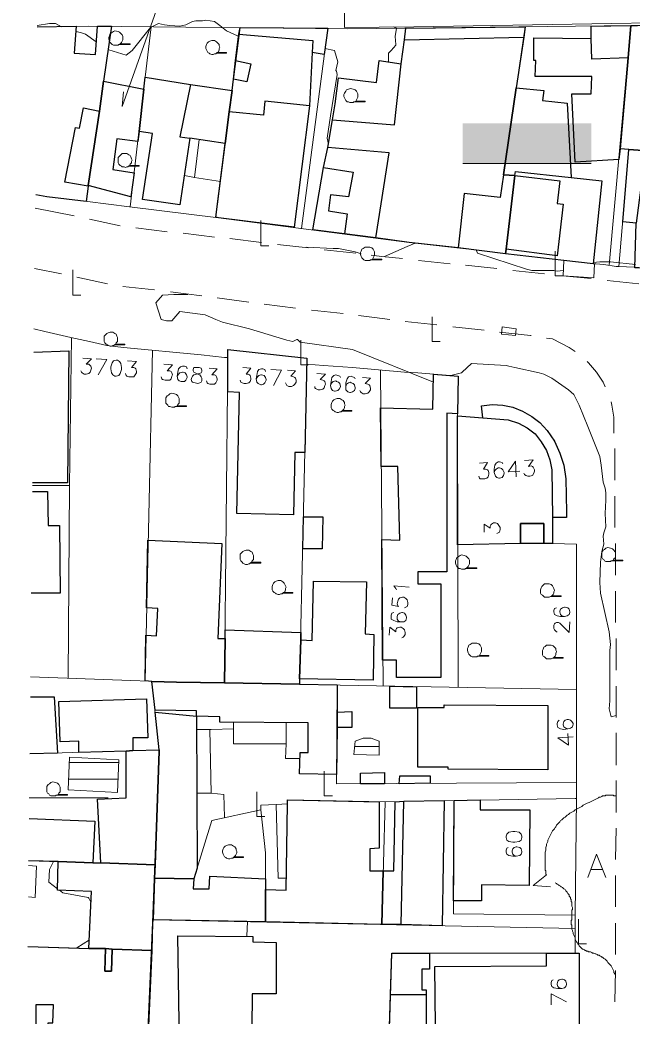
# Model space of a CAD drawing. Extents: x -2391 to 32076, y -11492 to 5852.
# Drawn here: x 4368.8 to 4446.4, y -1520 to -1393.8 of the extents above; entities that cross this region are included whole.
import ezdxf

# ---------------------------------------------------------------- set-up
doc = ezdxf.new("R2010")
doc.units = 0
doc.header["$LTSCALE"] = 7
for name, color, linetype in [('ALVE-CT', 3, 'CONTINUOUS'), ('PDF2_A101 - EDIFICACAO', 7, 'CONTINUOUS'), ('PDF2_A102 - EDIFICACAO_FAVELA', 7, 'CONTINUOUS'), ('PDF2_A103 - PROJECAO_1', 7, 'CONTINUOUS'), ('PDF2_A103 - PROJECAO_1_FAVELA', 7, 'CONTINUOUS'), ('PDF2_A104 - PROJECAO_2_FAVELA', 7, 'CONTINUOUS'), ('PDF2_A112 - PRISMA_VENTILACAO', 7, 'CONTINUOUS'), ('PDF2_A118 - PISCINA', 7, 'CONTINUOUS'), ('PDF2_A120 - MARQUISE', 7, 'CONTINUOUS'), ('PDF2_A122 - CASA_DE_MAQUINA', 7, 'CONTINUOUS'), ('PDF2_A123 - N DE PORTA', 7, 'CONTINUOUS'), ('PDF2_A124 - MURO', 7, 'CONTINUOUS'), ('PDF2_A142 - PLATAFORMA_BALANCA', 7, 'CONTINUOUS'), ('PDF2_C301 - MEIO_FIO_2D', 7, 'CONTINUOUS'), ('PDF2_C317 - BOCA_LOBO', 7, 'CONTINUOUS'), ('PDF2_F601 - LIMITE_VEGETACAO', 7, 'CONTINUOUS'), ('PDF2_F602 - ARVORE_ISOLADA', 7, 'CONTINUOUS'), ('PDF2_F604 - TXT_AGRUPAMENTO_ARVORE', 7, 'CONTINUOUS'), ('PDF2_I903 - POSTE', 7, 'CONTINUOUS'), ('PDF2_M1303 - MARCA_UTM_SAD', 7, 'CONTINUOUS'), ('PDF2_M1306 - SETA_INDICADORA_TEXTO', 7, 'CONTINUOUS'), ('PDF2_N1402 - CURVA_INTERMEDIARIA', 7, 'CONTINUOUS')]:
    doc.layers.add(name, color=color, linetype=linetype)

msp = doc.modelspace()

# ---------------------------------------------------------------- linework, layer by layer
at = {"layer": 'ALVE-CT'}
msp.add_circle((4550.796, -1271.53), 500, dxfattribs=at)
at = {"layer": 'PDF2_A101 - EDIFICACAO', "lineweight": 30}
for points in [[(4403.566, -1448.563), (4403.396, -1456.437), (4396.2, -1456.268), (4396.539, -1440.944), (4395.099, -1440.859), (4395.099, -1435.525), (4405.09, -1436.626), (4404.836, -1448.563)], [(4424.224, -1438.912), (4424.139, -1443.653), (4422.785, -1443.568), (4422.785, -1463.634), (4419.144, -1463.634), (4419.144, -1465.158), (4422.023, -1465.158), (4422.023, -1477.011), (4416.435, -1477.011), (4416.435, -1474.809), (4414.657, -1474.809), (4414.572, -1459.57), (4416.858, -1459.654), (4416.604, -1450.341), (4414.488, -1450.341), (4414.403, -1442.891), (4421.007, -1443.06), (4421.091, -1438.658)], [(4433.537, -1443.991), (4434.553, -1444.753), (4435.484, -1445.769), (4436.416, -1447.124), (4437.093, -1448.648), (4437.601, -1450.172), (4437.855, -1451.865), (4437.94, -1456.099), (4437.94, -1456.776), (4436.162, -1456.776), (4436.162, -1460.078), (4435.061, -1460.078), (4435.061, -1457.538), (4432.098, -1457.538), (4432.098, -1460.078), (4424.139, -1460.247), (4424.139, -1443.907), (4427.357, -1444.161), (4427.187, -1442.637), (4428.542, -1442.467), (4429.897, -1442.552), (4431.167, -1442.806), (4432.352, -1443.314)], [(4407.122, -1456.691), (4407.037, -1460.755), (4404.582, -1460.755), (4404.666, -1456.691)], [(4394.761, -1472.1), (4394.676, -1477.688), (4388.58, -1477.603), (4385.448, -1477.519), (4384.601, -1477.434), (4384.686, -1471.677), (4386.04, -1471.762), (4386.209, -1468.29), (4384.77, -1468.206), (4384.94, -1459.654), (4394.337, -1460.078), (4393.829, -1472.1)], [(4404.158, -1477.18), (4404.328, -1472.27), (4405.767, -1472.354), (4405.936, -1464.819), (4412.625, -1464.904), (4412.456, -1471.508), (4413.556, -1471.592), (4413.472, -1477.349)], [(4404.328, -1472.27), (4404.158, -1477.18), (4404.158, -1477.857), (4394.676, -1477.688), (4394.761, -1472.1), (4394.761, -1471), (4404.328, -1471.338)], [(4394.676, -1477.688), (4404.158, -1477.857), (4408.9, -1477.942), (4408.9, -1481.413), (4408.9, -1483.361), (4408.815, -1489.287), (4404.158, -1489.203), (4404.243, -1486.493), (4405.259, -1486.493), (4405.259, -1482.768), (4394.083, -1482.683), (4394.083, -1482.006), (4391.12, -1481.921), (4391.12, -1481.244), (4385.871, -1481.159), (4385.448, -1477.519), (4388.58, -1477.603)], [(4418.975, -1480.905), (4415.588, -1480.905), (4415.588, -1478.111), (4418.975, -1478.196)], [(4383.077, -1486.239), (4382.23, -1486.324), (4376.219, -1486.493), (4376.219, -1485.054), (4373.848, -1485.139), (4373.679, -1480.059), (4384.77, -1479.72), (4384.94, -1484.631), (4383.077, -1484.631)], [(4435.569, -1480.567), (4435.569, -1488.695), (4422.954, -1488.61), (4422.954, -1488.356), (4419.144, -1488.356), (4419.144, -1480.821), (4422.446, -1480.821), (4422.446, -1480.482)], [(4391.12, -1481.921), (4391.205, -1501.14), (4390.781, -1502.495), (4385.786, -1502.41), (4385.871, -1500.717), (4386.379, -1486.324), (4386.379, -1486.155), (4385.871, -1481.413)], [(4408.9, -1483.361), (4408.9, -1481.413), (4410.762, -1481.329), (4410.762, -1483.361)], [(4385.871, -1500.717), (4379.013, -1500.463), (4378.59, -1492.42), (4382.23, -1492.25), (4382.23, -1486.324), (4383.077, -1486.239), (4386.379, -1486.155), (4386.379, -1486.324)], [(4414.911, -1490.473), (4411.863, -1490.473), (4411.863, -1489.118), (4414.911, -1489.033)], [(4420.668, -1490.388), (4416.774, -1490.473), (4416.858, -1489.457), (4420.668, -1489.457)], [(4414.742, -1501.479), (4414.572, -1508.252), (4399.841, -1507.913), (4399.841, -1503.85), (4402.465, -1503.934), (4402.634, -1493.012), (4402.634, -1492.504), (4414.234, -1492.758), (4414.234, -1498.6), (4413.048, -1498.685), (4413.048, -1501.479)], [(4422.446, -1492.589), (4422.192, -1508.421), (4417.028, -1508.252), (4414.572, -1508.252), (4414.742, -1501.479), (4416.096, -1501.479), (4416.266, -1492.758), (4417.366, -1492.674)], [(4433.283, -1493.774), (4433.199, -1503.342), (4427.187, -1503.257), (4427.187, -1505.289), (4423.631, -1505.289), (4423.716, -1492.589), (4427.018, -1492.504), (4427.018, -1493.774)], [(4377.997, -1500.463), (4379.013, -1500.463), (4385.871, -1500.717), (4385.786, -1502.41), (4385.617, -1507.659), (4385.532, -1507.998), (4385.448, -1511.554), (4380.452, -1511.385), (4379.606, -1511.3), (4377.489, -1511.3), (4377.828, -1504.104), (4373.51, -1503.934), (4373.594, -1500.294)], [(4399.841, -1503.85), (4399.841, -1507.913), (4385.617, -1507.659), (4385.786, -1502.41), (4390.781, -1502.495), (4390.697, -1503.765), (4392.729, -1503.765), (4392.813, -1502.156), (4399.841, -1502.495)]]:
    msp.add_lwpolyline(points, close=True, dxfattribs=at)
for points in [[(4370.546, -1435.864), (4374.949, -1435.694), (4374.78, -1452.373), (4370.377, -1452.373)], [(4370.377, -1453.474), (4372.24, -1453.474), (4372.324, -1457.792), (4373.764, -1457.792), (4373.848, -1466.343), (4370.208, -1466.343)], [(4370.123, -1479.466), (4373.086, -1479.466), (4373.51, -1486.578), (4370.038, -1486.663)], [(4370.038, -1486.663), (4370.038, -1486.663)], [(4369.954, -1494.875), (4378.251, -1495.214), (4377.997, -1500.463), (4373.594, -1500.294), (4369.869, -1500.209)], [(4389.003, -1526.116), (4388.749, -1509.691), (4398.232, -1509.776), (4398.232, -1510.453), (4401.195, -1510.538), (4401.195, -1517.057), (4398.147, -1517.057), (4398.063, -1525.693)], [(4369.784, -1511.046), (4377.489, -1511.3), (4379.606, -1511.3), (4379.521, -1514.179), (4380.368, -1514.179), (4380.452, -1511.385), (4385.448, -1511.554), (4384.94, -1522.984), (4379.606, -1522.73), (4372.324, -1522.476), (4372.324, -1520.698), (4372.917, -1520.698), (4373.002, -1518.412), (4370.8, -1518.412), (4370.8, -1521.291), (4369.7, -1521.291)], [(4415.334, -1528.064), (4415.673, -1517.142), (4415.842, -1511.893), (4420.583, -1511.893), (4420.583, -1513.925), (4419.652, -1513.925), (4419.652, -1516.549), (4420.16, -1516.549), (4420.16, -1517.142), (4420.16, -1521.121)], [(4421.345, -1521.121), (4421.261, -1513.586), (4435.4, -1513.501), (4435.4, -1511.893), (4439.548, -1511.893), (4439.548, -1521.46)]]:
    msp.add_lwpolyline(points, dxfattribs=at)
at = {"layer": 'PDF2_A102 - EDIFICACAO_FAVELA', "lineweight": 30}
msp.add_lwpolyline([(4370.97, -1394.716), (4375.88, -1394.632), (4375.626, -1398.018), (4378.336, -1398.188), (4378.59, -1394.632), (4380.368, -1394.632), (4379.352, -1401.574), (4378.844, -1405.384), (4377.404, -1414.782), (4377.404, -1414.867), (4377.15, -1416.814), (4372.155, -1416.221), (4370.8, -1415.967)], dxfattribs=at)
for points in [[(4407.714, -1394.886), (4407.291, -1398.188), (4405.767, -1397.934), (4405.428, -1404.707), (4403.481, -1420.031), (4393.914, -1418.846), (4393.575, -1418.761), (4394.761, -1409.448), (4395.269, -1405.469), (4395.607, -1402.76), (4395.777, -1401.32), (4396.031, -1398.95), (4396.454, -1395.648), (4396.623, -1394.801)], [(4432.521, -1395.986), (4431.59, -1402.421), (4429.981, -1413.427), (4431.421, -1413.512), (4430.32, -1422.825), (4430.235, -1423.418), (4424.224, -1422.656), (4418.044, -1421.979), (4413.81, -1421.386), (4409.831, -1420.878), (4405.852, -1420.37), (4407.206, -1412.496), (4407.714, -1409.956), (4408.307, -1406.485), (4408.646, -1404.453), (4409.069, -1401.151), (4413.895, -1401.744), (4414.234, -1398.95), (4417.028, -1399.373), (4417.451, -1396.325), (4417.62, -1394.886), (4432.691, -1394.716)], [(4446.068, -1394.547), (4445.729, -1398.611), (4444.713, -1410.125), (4444.544, -1411.48), (4439.04, -1411.819), (4438.617, -1403.183), (4441.072, -1403.183), (4441.157, -1400.982), (4433.961, -1400.982), (4434.045, -1398.95), (4433.791, -1398.95), (4433.791, -1396.071), (4441.072, -1396.156), (4441.072, -1394.632)], [(4452.163, -1407.332), (4451.74, -1410.633), (4445.814, -1410.21), (4444.713, -1410.125), (4445.729, -1398.611), (4446.068, -1394.547), (4446.914, -1394.547), (4453.518, -1394.462), (4453.687, -1394.462), (4452.671, -1402.675), (4452.417, -1405.046)], [(4395.269, -1405.469), (4394.761, -1409.448), (4390.273, -1408.771), (4389.003, -1417.237), (4384.262, -1416.56), (4385.532, -1408.178), (4383.839, -1407.924), (4384.432, -1402.59), (4384.601, -1401.066), (4390.358, -1401.998), (4395.607, -1402.76)], [(4384.432, -1402.59), (4383.839, -1407.924), (4383.67, -1409.194), (4381.045, -1408.855), (4380.537, -1412.75), (4383.246, -1413.173), (4382.823, -1416.221), (4377.404, -1414.782), (4378.844, -1405.384), (4379.352, -1401.574)], [(4442.427, -1414.189), (4441.326, -1424.688), (4437.601, -1424.265), (4430.235, -1423.418), (4430.32, -1422.825), (4431.421, -1413.512), (4429.981, -1413.427), (4431.59, -1402.421), (4435.061, -1402.76), (4434.892, -1404.03), (4438.024, -1404.368), (4438.532, -1413.766)], [(4451.402, -1413.427), (4449.962, -1425.365), (4446.576, -1425.196), (4446.745, -1419.523), (4445.052, -1419.354), (4445.814, -1410.21), (4451.74, -1410.633)]]:
    msp.add_lwpolyline(points, close=True, dxfattribs=at)
at = {"layer": 'PDF2_A102 - EDIFICACAO_FAVELA', "color": 7, "lineweight": 0, "true_color": 0xffffff}
msp.add_lwpolyline([(4424.817, -1411.988), (4441.072, -1411.988)], dxfattribs=at)
at = {"layer": 'PDF2_A102 - EDIFICACAO_FAVELA', "color": 7, "true_color": 0xffffff, "transparency": 33554559}
for points in [[(4424.817, -1406.908), (4441.072, -1406.908), (4424.817, -1411.988)], [(4441.072, -1406.908), (4424.817, -1411.988), (4441.072, -1411.988)]]:
    msp.add_solid(points, dxfattribs=at)
at = {"layer": 'PDF2_A103 - PROJECAO_1', "lineweight": 30}
for points in [[(4427.357, -1444.161), (4430.574, -1444.415), (4431.844, -1444.838), (4432.945, -1445.431), (4433.961, -1446.193), (4434.723, -1447.209), (4435.4, -1448.309), (4435.823, -1449.495), (4436.077, -1450.765), (4436.162, -1456.776), (4436.162, -1460.078), (4435.061, -1460.078), (4435.061, -1457.538), (4432.098, -1457.538), (4432.098, -1460.078), (4424.139, -1460.247), (4424.139, -1443.907)], [(4417.028, -1508.252), (4417.366, -1492.674), (4422.446, -1492.589), (4422.192, -1508.421)], [(4420.16, -1517.142), (4420.16, -1521.121), (4420.583, -1521.121), (4420.583, -1523.153), (4422.869, -1523.153), (4422.869, -1523.661), (4422.954, -1528.148), (4419.652, -1528.064), (4415.334, -1528.064), (4415.673, -1517.142)]]:
    msp.add_lwpolyline(points, close=True, dxfattribs=at)
at = {"layer": 'PDF2_A103 - PROJECAO_1_FAVELA', "lineweight": 30}
for points in [[(4445.729, -1398.611), (4441.157, -1398.78), (4441.072, -1396.156), (4441.072, -1394.632), (4446.068, -1394.547)], [(4405.767, -1397.934), (4405.428, -1404.707), (4399.756, -1404.114), (4399.587, -1405.892), (4395.269, -1405.469), (4395.607, -1402.76), (4395.777, -1401.32), (4396.031, -1398.95), (4396.454, -1395.648), (4405.852, -1396.41)], [(4431.59, -1402.421), (4429.981, -1413.427), (4429.558, -1416.306), (4424.986, -1415.798), (4424.224, -1422.656), (4418.044, -1421.979), (4413.81, -1421.386), (4415.504, -1410.633), (4407.714, -1409.956), (4408.307, -1406.485), (4416.181, -1407.078), (4417.028, -1399.373), (4417.451, -1396.325), (4432.521, -1395.986)], [(4390.358, -1401.998), (4389.003, -1408.602), (4390.273, -1408.771), (4389.003, -1417.237), (4384.262, -1416.56), (4385.532, -1408.178), (4383.839, -1407.924), (4384.432, -1402.59), (4384.601, -1401.066)], [(4378.844, -1405.384), (4377.404, -1414.782), (4377.404, -1414.867), (4374.441, -1414.359), (4375.796, -1407.416), (4376.304, -1407.501), (4376.812, -1404.961)], [(4451.74, -1410.633), (4451.402, -1413.427), (4447.592, -1413.089), (4446.745, -1419.523), (4445.052, -1419.354), (4445.814, -1410.21)], [(4409.831, -1420.878), (4405.852, -1420.37), (4407.206, -1412.496), (4410.932, -1413.089), (4410.339, -1416.221), (4408.053, -1415.967), (4407.799, -1417.999), (4410.17, -1418.338)], [(4442.427, -1414.189), (4441.326, -1424.688), (4437.601, -1424.265), (4430.235, -1423.418), (4430.32, -1422.825), (4431.421, -1413.512), (4431.505, -1413.004), (4438.532, -1413.766)]]:
    msp.add_lwpolyline(points, close=True, dxfattribs=at)
at = {"layer": 'PDF2_A104 - PROJECAO_2_FAVELA', "lineweight": 30}
msp.add_lwpolyline([(4430.32, -1422.825), (4431.421, -1413.512), (4437.093, -1414.189), (4436.754, -1417.068), (4437.516, -1417.153), (4436.754, -1423.672)], close=True, dxfattribs=at)
at = {"layer": 'PDF2_A112 - PRISMA_VENTILACAO', "lineweight": 30}
for points in [[(4432.098, -1460.078), (4432.098, -1457.538), (4435.061, -1457.538), (4435.061, -1460.078)], [(4380.452, -1511.385), (4380.368, -1514.179), (4379.521, -1514.179), (4379.606, -1511.3)]]:
    msp.add_lwpolyline(points, close=True, dxfattribs=at)
at = {"layer": 'PDF2_A118 - PISCINA', "lineweight": 9}
for points in [[(4411.186, -1485.054), (4411.016, -1486.747), (4414.234, -1486.832), (4414.234, -1485.054), (4413.218, -1484.715), (4412.202, -1484.715)], [(4381.13, -1491.573), (4374.864, -1491.234), (4375.034, -1487.086), (4381.299, -1487.425)]]:
    msp.add_lwpolyline(points, close=True, dxfattribs=at)
for points in [[(4411.101, -1485.731), (4414.234, -1485.731)], [(4375.034, -1487.763), (4381.299, -1487.763)], [(4374.864, -1489.88), (4381.214, -1489.88)], [(4369.869, -1500.802), (4370.885, -1500.886), (4370.716, -1504.866), (4369.869, -1504.781)]]:
    msp.add_lwpolyline(points, dxfattribs=at)
at = {"layer": 'PDF2_A120 - MARQUISE', "lineweight": 9}
msp.add_lwpolyline([(4441.326, -1424.688), (4441.496, -1424.688), (4441.411, -1426.466), (4437.516, -1426.212), (4437.601, -1424.265)], close=True, dxfattribs=at)
at = {"layer": 'PDF2_A122 - CASA_DE_MAQUINA', "lineweight": 30}
msp.add_lwpolyline([(4395.777, -1401.32), (4396.031, -1398.95), (4397.978, -1399.373), (4397.47, -1401.659)], close=True, dxfattribs=at)
at = {"layer": 'PDF2_A123 - N DE PORTA', "lineweight": 9}
for points in [[(4376.727, -1436.626), (4377.828, -1436.71), (4377.15, -1437.388), (4377.489, -1437.388), (4377.658, -1437.557), (4377.743, -1437.642), (4377.828, -1437.896), (4377.743, -1438.15), (4377.658, -1438.404), (4377.489, -1438.573), (4377.15, -1438.658), (4376.896, -1438.658), (4376.642, -1438.488), (4376.558, -1438.404), (4376.473, -1438.234)], [(4378.674, -1438.742), (4379.775, -1436.795), (4378.42, -1436.71)], [(4382.4, -1436.964), (4383.5, -1437.049), (4382.908, -1437.811), (4383.162, -1437.811), (4383.331, -1437.896), (4383.416, -1437.98), (4383.5, -1438.319), (4383.5, -1438.488), (4383.331, -1438.742), (4383.162, -1438.996), (4382.908, -1438.996), (4382.569, -1438.996), (4382.315, -1438.912), (4382.23, -1438.827), (4382.146, -1438.573)], [(4386.971, -1437.388), (4388.072, -1437.472), (4387.395, -1438.234), (4387.733, -1438.234), (4387.903, -1438.319), (4387.987, -1438.488), (4388.072, -1438.742), (4387.987, -1438.912), (4387.903, -1439.25), (4387.733, -1439.42), (4387.395, -1439.42), (4387.141, -1439.42), (4386.802, -1439.335), (4386.717, -1439.25), (4386.633, -1438.996)], [(4389.935, -1437.98), (4389.85, -1437.726), (4389.596, -1437.642), (4389.342, -1437.642), (4389.088, -1437.726), (4388.834, -1437.98), (4388.749, -1438.404), (4388.665, -1438.912), (4388.749, -1439.335), (4388.919, -1439.504), (4389.173, -1439.589), (4389.257, -1439.589), (4389.596, -1439.589), (4389.765, -1439.42), (4389.935, -1439.081), (4389.935, -1438.996), (4389.85, -1438.742), (4389.681, -1438.488), (4389.427, -1438.404), (4389.342, -1438.404), (4389.003, -1438.488), (4388.834, -1438.658), (4388.665, -1438.912)], [(4392.729, -1437.896), (4393.745, -1437.98), (4393.067, -1438.742), (4393.406, -1438.742), (4393.575, -1438.827), (4393.66, -1438.996), (4393.745, -1439.25), (4393.745, -1439.42), (4393.575, -1439.758), (4393.406, -1439.928), (4393.067, -1439.928), (4392.813, -1439.928), (4392.559, -1439.843), (4392.475, -1439.758), (4392.39, -1439.504)], [(4396.962, -1437.811), (4397.978, -1437.896), (4397.385, -1438.658), (4397.639, -1438.658), (4397.809, -1438.742), (4397.893, -1438.827), (4397.978, -1439.166), (4397.978, -1439.335), (4397.893, -1439.589), (4397.724, -1439.758), (4397.385, -1439.843), (4397.131, -1439.843), (4396.877, -1439.758), (4396.708, -1439.674), (4396.623, -1439.42)], [(4399.841, -1438.319), (4399.756, -1438.065), (4399.502, -1437.98), (4399.333, -1437.98), (4398.994, -1438.065), (4398.825, -1438.319), (4398.74, -1438.827), (4398.655, -1439.25), (4398.74, -1439.674), (4398.909, -1439.843), (4399.248, -1440.012), (4399.333, -1440.012), (4399.587, -1439.928), (4399.756, -1439.758), (4399.925, -1439.42), (4399.925, -1439.335), (4399.841, -1439.081), (4399.671, -1438.827), (4399.333, -1438.742), (4399.248, -1438.742), (4398.994, -1438.827), (4398.825, -1438.996), (4398.655, -1439.25)], [(4400.857, -1440.097), (4401.873, -1438.15), (4400.518, -1438.065)], [(4402.634, -1438.15), (4403.65, -1438.234), (4403.058, -1438.912), (4403.396, -1438.996), (4403.566, -1439.081), (4403.65, -1439.166), (4403.735, -1439.42), (4403.735, -1439.674), (4403.566, -1439.928), (4403.396, -1440.097), (4403.142, -1440.182), (4402.804, -1440.182), (4402.55, -1440.097), (4402.465, -1439.928), (4402.38, -1439.758)], [(4406.36, -1438.573), (4407.46, -1438.658), (4406.783, -1439.335), (4407.122, -1439.42), (4407.291, -1439.504), (4407.376, -1439.589), (4407.46, -1439.928), (4407.376, -1440.097), (4407.291, -1440.351), (4407.122, -1440.52), (4406.783, -1440.605), (4406.529, -1440.605), (4406.19, -1440.436), (4406.106, -1440.351), (4406.106, -1440.182)], [(4409.323, -1439.081), (4409.238, -1438.912), (4408.984, -1438.827), (4408.73, -1438.742), (4408.476, -1438.827), (4408.222, -1439.081), (4408.138, -1439.589), (4408.053, -1440.097), (4408.138, -1440.436), (4408.307, -1440.69), (4408.561, -1440.774), (4408.646, -1440.774), (4408.984, -1440.69), (4409.154, -1440.52), (4409.323, -1440.266), (4409.323, -1440.182), (4409.238, -1439.843), (4409.069, -1439.674), (4408.815, -1439.589), (4408.73, -1439.504), (4408.392, -1439.589), (4408.222, -1439.758), (4408.053, -1440.097)], [(4411.186, -1439.25), (4411.101, -1439.081), (4410.847, -1438.996), (4410.678, -1438.912), (4410.339, -1438.996), (4410.17, -1439.25), (4410, -1439.758), (4410, -1440.266), (4410, -1440.605), (4410.254, -1440.859), (4410.508, -1440.944), (4410.593, -1440.944), (4410.847, -1440.859), (4411.101, -1440.69), (4411.186, -1440.436), (4411.186, -1440.351), (4411.101, -1440.012), (4410.932, -1439.843), (4410.678, -1439.758), (4410.593, -1439.674), (4410.339, -1439.758), (4410.085, -1439.928), (4410, -1440.266)], [(4412.117, -1439.081), (4413.133, -1439.166), (4412.456, -1439.843), (4412.794, -1439.928), (4412.964, -1440.012), (4413.048, -1440.097), (4413.133, -1440.436), (4413.133, -1440.605), (4412.964, -1440.859), (4412.794, -1441.028), (4412.456, -1441.113), (4412.202, -1441.113), (4411.948, -1440.944), (4411.863, -1440.859), (4411.778, -1440.69)], [(4426.933, -1449.918), (4427.949, -1449.833), (4427.441, -1450.68), (4427.695, -1450.68), (4427.949, -1450.765), (4428.034, -1450.849), (4428.119, -1451.103), (4428.119, -1451.273), (4428.034, -1451.611), (4427.865, -1451.781), (4427.611, -1451.865), (4427.357, -1451.865), (4427.018, -1451.865), (4426.933, -1451.781), (4426.849, -1451.527)], [(4429.897, -1450.003), (4429.812, -1449.833), (4429.473, -1449.749), (4429.304, -1449.749), (4429.05, -1449.918), (4428.881, -1450.172), (4428.796, -1450.68), (4428.796, -1451.103), (4428.965, -1451.527), (4429.135, -1451.696), (4429.389, -1451.781), (4429.473, -1451.781), (4429.812, -1451.696), (4429.981, -1451.442), (4430.066, -1451.188), (4430.066, -1451.103), (4429.897, -1450.765), (4429.727, -1450.595), (4429.473, -1450.511), (4429.304, -1450.511), (4429.05, -1450.68), (4428.881, -1450.849), (4428.796, -1451.103)], [(4431.59, -1451.611), (4431.505, -1449.664), (4430.574, -1451.019), (4432.013, -1450.934)], [(4432.606, -1449.579), (4433.707, -1449.495), (4433.114, -1450.341), (4433.453, -1450.257), (4433.622, -1450.341), (4433.707, -1450.426), (4433.876, -1450.765), (4433.876, -1450.934), (4433.791, -1451.188), (4433.622, -1451.442), (4433.283, -1451.527), (4433.029, -1451.527), (4432.775, -1451.442), (4432.606, -1451.357), (4432.521, -1451.188)], [(4427.526, -1458.638), (4427.526, -1457.623), (4428.288, -1458.13), (4428.288, -1457.877), (4428.373, -1457.707), (4428.457, -1457.623), (4428.711, -1457.453), (4428.965, -1457.453), (4429.219, -1457.538), (4429.389, -1457.792), (4429.558, -1458.046), (4429.558, -1458.3), (4429.473, -1458.638), (4429.304, -1458.723), (4429.135, -1458.808)], [(4416.435, -1465.92), (4416.35, -1465.75), (4416.096, -1465.412), (4418.044, -1465.581)], [(4415.927, -1466.936), (4415.842, -1467.867), (4416.689, -1468.036), (4416.604, -1467.952), (4416.52, -1467.698), (4416.604, -1467.359), (4416.689, -1467.105), (4416.858, -1466.936), (4417.197, -1466.851), (4417.366, -1466.851), (4417.62, -1467.02), (4417.79, -1467.19), (4417.874, -1467.528), (4417.874, -1467.782), (4417.79, -1468.036), (4417.62, -1468.121), (4417.451, -1468.206)], [(4436.67, -1468.206), (4436.416, -1468.29), (4436.331, -1468.544), (4436.331, -1468.714), (4436.416, -1469.052), (4436.754, -1469.222), (4437.178, -1469.306), (4437.686, -1469.306), (4438.024, -1469.222), (4438.278, -1469.052), (4438.363, -1468.798), (4438.363, -1468.714), (4438.278, -1468.375), (4438.109, -1468.206), (4437.77, -1468.121), (4437.686, -1468.121), (4437.432, -1468.206), (4437.178, -1468.375), (4437.093, -1468.629), (4437.093, -1468.714), (4437.178, -1469.052), (4437.347, -1469.222), (4437.686, -1469.306)], [(4416.096, -1468.798), (4415.842, -1468.883), (4415.758, -1469.137), (4415.758, -1469.306), (4415.758, -1469.645), (4416.096, -1469.814), (4416.52, -1469.984), (4417.028, -1469.984), (4417.366, -1469.984), (4417.62, -1469.814), (4417.705, -1469.476), (4417.705, -1469.391), (4417.62, -1469.137), (4417.451, -1468.883), (4417.197, -1468.798), (4417.112, -1468.798), (4416.858, -1468.883), (4416.604, -1469.052), (4416.52, -1469.306), (4416.52, -1469.391), (4416.52, -1469.645), (4416.689, -1469.899), (4417.028, -1469.984)], [(4415.504, -1471.677), (4415.588, -1470.661), (4416.35, -1471.254), (4416.35, -1471), (4416.435, -1470.83), (4416.52, -1470.746), (4416.858, -1470.661), (4417.028, -1470.661), (4417.282, -1470.83), (4417.451, -1471), (4417.536, -1471.338), (4417.536, -1471.592), (4417.366, -1471.846), (4417.282, -1471.931), (4417.112, -1472.016)], [(4436.754, -1471.254), (4436.67, -1471.254), (4436.5, -1471.084), (4436.416, -1471), (4436.331, -1470.83), (4436.331, -1470.407), (4436.416, -1470.238), (4436.5, -1470.153), (4436.67, -1470.068), (4436.924, -1470.068), (4437.093, -1470.153), (4437.347, -1470.407), (4438.278, -1471.338), (4438.363, -1469.984)], [(4437.008, -1482.429), (4436.839, -1482.599), (4436.754, -1482.853), (4436.754, -1483.022), (4436.839, -1483.361), (4437.178, -1483.53), (4437.601, -1483.615), (4438.109, -1483.53), (4438.448, -1483.445), (4438.702, -1483.276), (4438.786, -1482.937), (4438.786, -1482.853), (4438.617, -1482.599), (4438.448, -1482.429), (4438.194, -1482.345), (4438.024, -1482.345), (4437.77, -1482.429), (4437.601, -1482.599), (4437.516, -1482.937), (4437.516, -1483.022), (4437.601, -1483.276), (4437.855, -1483.445), (4438.109, -1483.53)], [(4438.786, -1484.546), (4436.839, -1484.631), (4438.194, -1485.562), (4438.109, -1484.123)], [(4430.574, -1498.516), (4430.405, -1498.6), (4430.32, -1498.854), (4430.32, -1499.108), (4430.405, -1499.362), (4430.659, -1499.532), (4431.167, -1499.616), (4431.59, -1499.616), (4432.013, -1499.532), (4432.183, -1499.362), (4432.267, -1499.108), (4432.267, -1499.024), (4432.183, -1498.685), (4432.013, -1498.516), (4431.675, -1498.431), (4431.59, -1498.431), (4431.336, -1498.516), (4431.167, -1498.685), (4431.082, -1498.939), (4431.082, -1499.108), (4431.167, -1499.362), (4431.336, -1499.532), (4431.59, -1499.616)], [(4436.246, -1515.279), (4436.077, -1515.364), (4435.992, -1515.618), (4435.992, -1515.872), (4436.077, -1516.126), (4436.331, -1516.295), (4436.839, -1516.38), (4437.347, -1516.38), (4437.686, -1516.295), (4437.855, -1516.126), (4437.94, -1515.872), (4437.94, -1515.787), (4437.855, -1515.449), (4437.686, -1515.279), (4437.432, -1515.195), (4437.347, -1515.195), (4437.008, -1515.279), (4436.839, -1515.449), (4436.754, -1515.787), (4436.754, -1515.872), (4436.839, -1516.126), (4437.008, -1516.295), (4437.347, -1516.38)], [(4437.94, -1518.073), (4435.992, -1517.057), (4435.992, -1518.412)]]:
    msp.add_lwpolyline(points, dxfattribs=at)
for points in [[(4380.96, -1436.88), (4380.622, -1436.964), (4380.452, -1437.218), (4380.283, -1437.726), (4380.283, -1437.98), (4380.368, -1438.488), (4380.537, -1438.742), (4380.791, -1438.912), (4380.96, -1438.912), (4381.299, -1438.827), (4381.468, -1438.573), (4381.638, -1438.065), (4381.638, -1437.811), (4381.553, -1437.303), (4381.384, -1437.049), (4381.13, -1436.88)], [(4391.12, -1437.811), (4390.781, -1437.811), (4390.697, -1438.065), (4390.697, -1438.234), (4390.781, -1438.404), (4390.951, -1438.488), (4391.289, -1438.658), (4391.543, -1438.742), (4391.713, -1438.996), (4391.797, -1439.166), (4391.797, -1439.504), (4391.713, -1439.674), (4391.543, -1439.758), (4391.289, -1439.843), (4390.951, -1439.758), (4390.612, -1439.674), (4390.527, -1439.589), (4390.443, -1439.335), (4390.527, -1439.081), (4390.612, -1438.912), (4390.781, -1438.742), (4391.12, -1438.658), (4391.459, -1438.573), (4391.713, -1438.488), (4391.797, -1438.319), (4391.797, -1438.15), (4391.713, -1437.896), (4391.459, -1437.811)], [(4430.32, -1497.246), (4430.405, -1497.584), (4430.659, -1497.754), (4431.167, -1497.838), (4431.421, -1497.838), (4431.929, -1497.754), (4432.183, -1497.584), (4432.267, -1497.246), (4432.267, -1497.076), (4432.183, -1496.822), (4431.929, -1496.568), (4431.421, -1496.484), (4431.167, -1496.484), (4430.659, -1496.568), (4430.405, -1496.822), (4430.32, -1497.076)]]:
    msp.add_lwpolyline(points, close=True, dxfattribs=at)
at = {"layer": 'PDF2_A124 - MURO', "lineweight": 9}
for points in [[(4370.97, -1394.716), (4377.489, -1394.632), (4410.254, -1394.97), (4453.518, -1394.462), (4487.892, -1394.293), (4529.547, -1394.462), (4544.618, -1394.124), (4542.924, -1408.432), (4541.993, -1415.798), (4540.638, -1424.349), (4539.114, -1433.662), (4538.522, -1437.388)], [(4380.368, -1394.632), (4377.15, -1416.814)], [(4382.738, -1417.491), (4384.601, -1401.066), (4385.363, -1394.716)], [(4393.575, -1418.761), (4396.623, -1394.801)], [(4404.412, -1420.201), (4407.714, -1394.886)], [(4430.235, -1423.418), (4430.32, -1422.825), (4431.421, -1413.512), (4429.981, -1413.427), (4432.691, -1394.716)], [(4446.068, -1394.547), (4443.358, -1424.857)], [(4391.459, -1408.94), (4390.866, -1413.766), (4389.596, -1413.512)], [(4444.544, -1425.027), (4445.814, -1410.21), (4451.74, -1410.633)], [(4390.866, -1413.766), (4394.168, -1414.274)], [(4464.694, -1426.381), (4462.831, -1426.296), (4446.491, -1425.111), (4444.544, -1425.027), (4444.205, -1425.027), (4442.681, -1424.773), (4441.665, -1424.688), (4441.326, -1424.688), (4430.235, -1423.418), (4425.579, -1422.825), (4418.044, -1421.979), (4393.914, -1418.846), (4382.654, -1417.491), (4377.32, -1416.814), (4372.155, -1416.221), (4370.8, -1415.967)], [(4370.546, -1432.9), (4371.901, -1433.239), (4375.203, -1434.001), (4377.574, -1434.509), (4379.775, -1435.017), (4381.892, -1435.271), (4391.713, -1436.202), (4394.676, -1436.541), (4395.099, -1436.541), (4394.676, -1477.688)], [(4370.377, -1452.712), (4375.034, -1452.712), (4375.288, -1434.001)], [(4385.532, -1435.61), (4384.601, -1477.434)], [(4404.158, -1477.857), (4405.09, -1437.388), (4407.206, -1437.557), (4410.847, -1437.811), (4417.451, -1438.404), (4419.144, -1438.488), (4424.224, -1438.912), (4424.139, -1443.907), (4427.357, -1444.161), (4427.187, -1442.637), (4428.542, -1442.467), (4429.897, -1442.552), (4431.167, -1442.806), (4432.352, -1443.314), (4433.537, -1443.991), (4434.553, -1444.753), (4435.484, -1445.769), (4436.416, -1447.124), (4437.093, -1448.648), (4437.601, -1450.172), (4437.855, -1451.865), (4437.94, -1456.099), (4437.94, -1456.776), (4436.162, -1456.776), (4436.162, -1460.078), (4439.21, -1460.162), (4439.21, -1478.704), (4439.21, -1482.26), (4439.21, -1489.965), (4439.21, -1490.557), (4439.21, -1492.335), (4439.04, -1492.335), (4414.996, -1492.758), (4402.634, -1492.504), (4402.634, -1493.012), (4401.195, -1493.097), (4399.248, -1493.182), (4399.248, -1493.774), (4393.067, -1495.129), (4390.781, -1502.495), (4385.786, -1502.41)], [(4414.742, -1478.111), (4414.403, -1438.15)], [(4424.139, -1443.907), (4424.224, -1478.281)], [(4375.034, -1452.712), (4374.864, -1477.095)], [(4370.123, -1476.926), (4388.58, -1477.603), (4439.21, -1478.535)], [(4438.871, -1567.772), (4438.786, -1567.772), (4384.347, -1567.01), (4384.516, -1561.422), (4383.924, -1544.827), (4385.532, -1507.998), (4386.379, -1486.324), (4385.448, -1477.519)], [(4408.9, -1477.942), (4408.815, -1490.473), (4439.21, -1490.303)], [(4391.12, -1483.615), (4392.983, -1483.615), (4395.777, -1483.53), (4395.777, -1482.683)], [(4395.777, -1483.53), (4395.777, -1485.393), (4402.465, -1485.393), (4402.465, -1482.768)], [(4392.813, -1483.615), (4392.983, -1491.658), (4391.12, -1491.658)], [(4402.465, -1485.393), (4402.38, -1487.255), (4404.158, -1487.255)], [(4386.379, -1486.155), (4370.038, -1486.663)], [(4392.983, -1491.658), (4394.591, -1491.827), (4394.676, -1494.706)], [(4439.21, -1492.335), (4439.04, -1507.067), (4423.631, -1506.898), (4423.716, -1492.589)], [(4401.195, -1493.097), (4401.449, -1502.41), (4402.465, -1502.41)], [(4414.996, -1492.758), (4414.572, -1508.252)], [(4399.248, -1493.774), (4399.841, -1499.193), (4399.841, -1507.913)], [(4369.869, -1500.209), (4385.871, -1500.717)], [(4414.826, -1544.489), (4415.842, -1511.893), (4439.04, -1511.893), (4439.04, -1508.929), (4439.04, -1507.067)], [(4439.04, -1508.76), (4385.617, -1507.659)], [(4397.555, -1507.913), (4397.47, -1509.691)], [(4369.784, -1511.046), (4385.448, -1511.554)]]:
    msp.add_lwpolyline(points, dxfattribs=at)
at = {"layer": 'PDF2_A142 - PLATAFORMA_BALANCA', "lineweight": 9}
msp.add_lwpolyline([(4593.554, -1392.854), (4585.426, -1393.192), (4523.451, -1394.124), (4473.668, -1393.785), (4418.636, -1394.716), (4409.831, -1394.801), (4409.831, -1391.245), (4519.641, -1389.975), (4561.043, -1389.806), (4591.607, -1389.467), (4628.944, -1388.959), (4629.537, -1388.959), (4634.701, -1389.044), (4634.616, -1395.055), (4629.621, -1395.14), (4622.679, -1395.309), (4622.509, -1393.362)], dxfattribs=at)
at = {"layer": 'PDF2_C301 - MEIO_FIO_2D', "lineweight": 9}
for points in [[(4370.716, -1417.661), (4375.626, -1418.592)], [(4377.574, -1419.015), (4381.468, -1419.862)], [(4383.416, -1420.116), (4387.395, -1420.624)], [(4389.427, -1420.793), (4393.406, -1421.301)], [(4395.353, -1421.471), (4399.333, -1421.979)], [(4401.365, -1422.233), (4405.259, -1422.656)], [(4407.291, -1422.91), (4411.27, -1423.333)], [(4413.218, -1423.587), (4414.572, -1423.757), (4417.197, -1424.011)], [(4370.631, -1425.28), (4374.018, -1425.958)], [(4419.229, -1424.265), (4423.208, -1424.688)], [(4425.155, -1424.857), (4429.135, -1425.28)], [(4375.965, -1426.381), (4379.86, -1427.228)], [(4431.167, -1425.534), (4435.146, -1425.958)], [(4437.093, -1426.212), (4437.432, -1426.212), (4441.072, -1426.55)], [(4381.807, -1427.566), (4385.786, -1427.99)], [(4443.104, -1426.804), (4447.084, -1427.228)], [(4387.818, -1428.244), (4391.797, -1428.752)], [(4393.745, -1429.006), (4397.724, -1429.514)], [(4399.671, -1429.768), (4403.65, -1430.276)], [(4405.682, -1430.53), (4409.662, -1430.953)], [(4411.609, -1431.207), (4413.641, -1431.461), (4415.588, -1431.715)], [(4417.536, -1431.969), (4421.515, -1432.392)], [(4423.547, -1432.646), (4427.526, -1433.07)], [(4429.473, -1433.324), (4433.368, -1433.747), (4433.453, -1433.747)], [(4435.4, -1434.086), (4436.162, -1434.17), (4438.278, -1435.271), (4439.04, -1435.779)], [(4440.564, -1437.049), (4440.734, -1437.218), (4441.75, -1438.404), (4442.596, -1439.674), (4442.85, -1440.266)], [(4443.612, -1442.129), (4443.697, -1442.552), (4443.951, -1444.076), (4443.951, -1446.108)], [(4444.036, -1448.055), (4444.036, -1452.035)], [(4444.036, -1454.067), (4444.036, -1458.046)], [(4444.12, -1460.078), (4444.12, -1464.057)], [(4444.12, -1466.089), (4444.12, -1470.068)], [(4444.205, -1472.1), (4444.205, -1476.079)], [(4444.205, -1478.111), (4444.205, -1482.091)], [(4444.205, -1484.038), (4444.205, -1484.715), (4444.205, -1488.102)], [(4444.205, -1490.049), (4444.205, -1494.113)], [(4444.205, -1496.06), (4444.12, -1500.04)], [(4444.12, -1502.072), (4444.12, -1506.051)], [(4444.12, -1508.083), (4444.12, -1512.062)], [(4444.12, -1514.094), (4444.036, -1518.073)]]:
    msp.add_lwpolyline(points, dxfattribs=at)
at = {"layer": 'PDF2_C317 - BOCA_LOBO', "lineweight": 9}
msp.add_lwpolyline([(4429.727, -1433.578), (4431.505, -1433.747), (4431.59, -1432.9), (4429.812, -1432.646)], close=True, dxfattribs=at)
at = {"layer": 'PDF2_F601 - LIMITE_VEGETACAO', "lineweight": 9}
for points in [[(4444.205, -1491.996), (4444.12, -1491.996), (4444.036, -1491.996), (4443.951, -1491.996), (4443.866, -1491.912), (4443.782, -1491.912), (4443.697, -1491.912), (4443.612, -1491.912), (4443.528, -1491.912), (4443.443, -1491.912), (4443.358, -1491.912), (4443.274, -1491.912), (4443.189, -1491.912), (4443.104, -1491.912), (4443.02, -1491.912), (4442.935, -1491.912), (4442.85, -1491.996), (4442.766, -1491.996), (4442.596, -1491.996), (4442.512, -1491.996), (4442.427, -1492.081), (4442.258, -1492.166), (4442.088, -1492.166), (4442.004, -1492.25), (4441.834, -1492.335), (4441.665, -1492.42), (4441.496, -1492.504), (4441.326, -1492.589), (4441.157, -1492.674), (4440.988, -1492.758), (4440.818, -1492.843), (4440.564, -1492.928), (4440.395, -1493.012), (4440.226, -1493.097), (4440.056, -1493.182), (4439.887, -1493.351), (4439.718, -1493.436), (4439.548, -1493.52), (4439.379, -1493.605), (4439.21, -1493.69), (4439.04, -1493.774), (4438.871, -1493.944), (4438.702, -1494.028), (4438.532, -1494.113), (4438.363, -1494.198), (4438.194, -1494.367), (4438.024, -1494.452), (4437.855, -1494.621), (4437.77, -1494.706), (4437.601, -1494.79), (4437.432, -1494.96), (4437.347, -1495.044), (4437.178, -1495.129), (4437.093, -1495.298), (4437.008, -1495.383), (4436.839, -1495.552), (4436.754, -1495.637), (4436.67, -1495.722), (4436.585, -1495.891), (4436.5, -1495.976), (4436.416, -1496.145), (4436.331, -1496.23), (4436.162, -1496.399), (4436.077, -1496.568), (4435.992, -1496.738), (4435.908, -1496.907), (4435.823, -1497.076), (4435.738, -1497.246), (4435.654, -1497.415), (4435.569, -1497.584), (4435.569, -1497.754), (4435.484, -1497.923), (4435.4, -1498.092), (4435.4, -1498.262), (4435.315, -1498.516), (4435.315, -1498.685), (4435.315, -1498.854), (4435.23, -1499.108), (4435.23, -1499.278), (4435.23, -1499.447), (4435.23, -1499.701), (4435.23, -1499.87), (4435.23, -1500.124), (4435.23, -1500.294), (4435.23, -1500.463), (4435.23, -1500.632), (4435.23, -1500.886), (4435.23, -1501.056), (4435.23, -1501.225), (4435.23, -1501.394), (4435.315, -1501.479), (4435.315, -1501.648), (4435.315, -1501.733), (4435.315, -1501.818), (4435.315, -1501.902), (4435.4, -1501.987), (4433.707, -1503.342), (4435.908, -1503.511)], [(4444.036, -1514.602), (4444.036, -1514.517), (4443.951, -1514.348), (4443.951, -1514.179), (4443.866, -1514.009), (4443.782, -1513.84), (4443.697, -1513.671), (4443.612, -1513.501), (4443.528, -1513.417), (4443.358, -1513.247), (4443.274, -1513.163), (4443.189, -1513.078), (4443.104, -1512.909), (4443.02, -1512.824), (4442.935, -1512.739), (4442.85, -1512.655), (4442.681, -1512.57), (4442.596, -1512.485), (4442.512, -1512.401), (4442.427, -1512.401), (4442.342, -1512.316), (4442.173, -1512.231), (4442.088, -1512.147), (4441.919, -1512.147), (4441.834, -1512.062), (4441.665, -1511.977), (4441.58, -1511.977), (4441.411, -1511.893), (4441.242, -1511.893), (4441.157, -1511.808), (4440.988, -1511.723), (4440.818, -1511.723), (4440.734, -1511.723), (4440.649, -1511.639), (4440.48, -1511.639), (4440.395, -1511.554), (4440.31, -1511.554), (4440.226, -1511.469), (4440.056, -1511.385), (4439.972, -1511.385), (4439.887, -1511.3), (4439.802, -1511.215), (4439.718, -1511.131), (4439.633, -1511.046), (4439.548, -1510.961), (4439.464, -1510.792), (4439.379, -1510.707), (4439.294, -1510.538), (4439.21, -1510.453), (4439.125, -1510.284), (4439.04, -1510.115), (4439.04, -1509.945), (4438.956, -1509.776), (4438.871, -1509.607), (4438.786, -1509.437), (4438.786, -1509.268), (4438.702, -1509.099), (4438.702, -1509.014), (4438.617, -1508.845), (4438.617, -1508.675), (4438.617, -1508.506), (4438.617, -1508.337), (4438.532, -1508.252), (4438.532, -1508.083), (4438.532, -1507.913), (4438.532, -1507.744), (4438.617, -1507.659), (4438.617, -1507.49), (4438.617, -1507.321), (4438.617, -1507.236), (4438.617, -1507.067), (4438.617, -1506.898), (4438.617, -1506.813), (4438.617, -1506.644), (4438.617, -1506.474), (4438.702, -1506.39), (4438.702, -1506.22), (4438.702, -1506.136), (4438.617, -1505.966), (4438.617, -1505.882), (4438.617, -1505.712), (4438.617, -1505.628), (4438.617, -1505.543), (4438.617, -1505.458), (4438.532, -1505.374), (4438.532, -1505.204), (4438.532, -1505.12), (4438.448, -1505.035), (4438.448, -1504.866), (4438.363, -1504.781), (4438.278, -1504.696), (4438.278, -1504.527), (4438.194, -1504.442), (4438.109, -1504.358), (4438.024, -1504.188), (4437.94, -1504.104), (4437.855, -1504.019), (4437.77, -1503.85), (4437.601, -1503.765), (4437.516, -1503.68), (4437.432, -1503.596), (4437.262, -1503.511), (4437.178, -1503.426), (4437.008, -1503.342), (4436.924, -1503.257), (4436.754, -1503.172), (4436.67, -1503.088), (4436.5, -1503.003)]]:
    msp.add_lwpolyline(points, dxfattribs=at)
at = {"layer": 'PDF2_F602 - ARVORE_ISOLADA', "lineweight": 9}
for points in [[(4381.468, -1396.833), (4381.384, -1396.918), (4381.299, -1396.918), (4381.214, -1397.002), (4380.96, -1397.002), (4380.791, -1397.002), (4380.622, -1397.002), (4380.452, -1396.918), (4380.283, -1396.748), (4380.198, -1396.664), (4380.114, -1396.494), (4380.029, -1396.24), (4380.029, -1395.986), (4380.114, -1395.817), (4380.198, -1395.563), (4380.368, -1395.478), (4380.622, -1395.309), (4380.791, -1395.224), (4381.214, -1395.309), (4381.384, -1395.394), (4381.553, -1395.563), (4381.722, -1395.732), (4381.807, -1395.902), (4381.807, -1396.071), (4381.807, -1396.325), (4381.722, -1396.494), (4381.638, -1396.664), (4381.468, -1396.833), (4381.384, -1396.918), (4382.738, -1396.918), (4382.738, -1396.833)], [(4393.745, -1397.934), (4393.66, -1398.018), (4393.575, -1398.103), (4393.406, -1398.103), (4393.237, -1398.188), (4393.067, -1398.188), (4392.813, -1398.103), (4392.729, -1398.018), (4392.559, -1397.934), (4392.475, -1397.764), (4392.39, -1397.595), (4392.305, -1397.426), (4392.305, -1397.172), (4392.39, -1396.918), (4392.475, -1396.748), (4392.644, -1396.579), (4392.813, -1396.494), (4393.067, -1396.41), (4393.406, -1396.41), (4393.66, -1396.579), (4393.829, -1396.748), (4393.999, -1396.918), (4393.999, -1397.087), (4394.083, -1397.256), (4393.999, -1397.426), (4393.999, -1397.595), (4393.914, -1397.849), (4393.745, -1397.934), (4393.66, -1398.018), (4394.93, -1398.018), (4394.93, -1397.934)], [(4411.27, -1404.114), (4411.101, -1404.199), (4411.016, -1404.199), (4410.932, -1404.284), (4410.762, -1404.284), (4410.508, -1404.284), (4410.339, -1404.199), (4410.17, -1404.199), (4410, -1404.03), (4409.916, -1403.86), (4409.831, -1403.691), (4409.746, -1403.522), (4409.746, -1403.268), (4409.831, -1403.098), (4410, -1402.844), (4410.085, -1402.675), (4410.339, -1402.59), (4410.593, -1402.506), (4410.932, -1402.59), (4411.186, -1402.675), (4411.355, -1402.844), (4411.44, -1403.014), (4411.524, -1403.183), (4411.524, -1403.352), (4411.524, -1403.606), (4411.44, -1403.776), (4411.355, -1403.945), (4411.27, -1404.114), (4411.101, -1404.199), (4412.456, -1404.199), (4412.456, -1404.114)], [(4382.654, -1412.242), (4382.484, -1412.327), (4382.484, -1412.411), (4382.315, -1412.411), (4382.146, -1412.496), (4381.976, -1412.411), (4381.722, -1412.411), (4381.638, -1412.327), (4381.468, -1412.242), (4381.299, -1412.073), (4381.214, -1411.903), (4381.214, -1411.649), (4381.214, -1411.48), (4381.214, -1411.226), (4381.384, -1411.057), (4381.553, -1410.887), (4381.722, -1410.718), (4381.976, -1410.718), (4382.315, -1410.718), (4382.569, -1410.887), (4382.738, -1410.972), (4382.823, -1411.141), (4382.908, -1411.395), (4382.992, -1411.565), (4382.908, -1411.734), (4382.908, -1411.903), (4382.738, -1412.073), (4382.654, -1412.242), (4382.484, -1412.327), (4383.839, -1412.327), (4383.839, -1412.242)], [(4413.387, -1424.095), (4413.218, -1424.18), (4413.133, -1424.18), (4413.048, -1424.265), (4412.794, -1424.265), (4412.625, -1424.265), (4412.456, -1424.265), (4412.286, -1424.18), (4412.117, -1424.011), (4412.032, -1423.926), (4411.948, -1423.757), (4411.863, -1423.503), (4411.863, -1423.249), (4411.948, -1423.079), (4412.032, -1422.825), (4412.202, -1422.741), (4412.456, -1422.571), (4412.625, -1422.571), (4413.048, -1422.571), (4413.302, -1422.656), (4413.472, -1422.825), (4413.556, -1422.995), (4413.641, -1423.164), (4413.641, -1423.333), (4413.641, -1423.587), (4413.556, -1423.757), (4413.472, -1423.926), (4413.387, -1424.095), (4413.218, -1424.18), (4414.572, -1424.18), (4414.572, -1424.095)], [(4380.876, -1434.848), (4380.706, -1434.932), (4380.706, -1435.017), (4380.537, -1435.017), (4380.368, -1435.102), (4380.198, -1435.102), (4379.944, -1435.017), (4379.86, -1434.932), (4379.69, -1434.848), (4379.521, -1434.678), (4379.436, -1434.509), (4379.436, -1434.255), (4379.436, -1434.086), (4379.436, -1433.832), (4379.606, -1433.662), (4379.775, -1433.493), (4379.944, -1433.408), (4380.198, -1433.324), (4380.537, -1433.324), (4380.791, -1433.493), (4380.96, -1433.578), (4381.045, -1433.832), (4381.13, -1434.001), (4381.13, -1434.17), (4381.13, -1434.34), (4381.13, -1434.509), (4380.96, -1434.678), (4380.876, -1434.848), (4380.706, -1434.932), (4382.061, -1434.932), (4382.061, -1434.848)], [(4388.665, -1442.637), (4388.495, -1442.721), (4388.411, -1442.721), (4388.326, -1442.806), (4388.157, -1442.806), (4387.987, -1442.806), (4387.733, -1442.721), (4387.564, -1442.721), (4387.479, -1442.552), (4387.31, -1442.383), (4387.225, -1442.298), (4387.225, -1442.044), (4387.225, -1441.79), (4387.225, -1441.621), (4387.395, -1441.367), (4387.564, -1441.282), (4387.733, -1441.113), (4387.987, -1441.028), (4388.326, -1441.113), (4388.58, -1441.198), (4388.749, -1441.367), (4388.834, -1441.536), (4388.919, -1441.705), (4388.919, -1441.875), (4388.919, -1442.129), (4388.919, -1442.298), (4388.749, -1442.467), (4388.665, -1442.637), (4388.495, -1442.721), (4389.85, -1442.721), (4389.85, -1442.637)], [(4409.577, -1443.229), (4409.492, -1443.314), (4409.408, -1443.399), (4409.238, -1443.399), (4409.069, -1443.483), (4408.9, -1443.483), (4408.646, -1443.399), (4408.561, -1443.314), (4408.392, -1443.229), (4408.222, -1443.06), (4408.138, -1442.891), (4408.138, -1442.637), (4408.138, -1442.467), (4408.222, -1442.213), (4408.307, -1442.044), (4408.476, -1441.875), (4408.646, -1441.79), (4408.9, -1441.705), (4409.238, -1441.705), (4409.492, -1441.875), (4409.662, -1441.959), (4409.831, -1442.213), (4409.831, -1442.383), (4409.916, -1442.552), (4409.831, -1442.721), (4409.831, -1442.891), (4409.746, -1443.06), (4409.577, -1443.229), (4409.492, -1443.314), (4410.762, -1443.314), (4410.762, -1443.229)], [(4443.866, -1462.194), (4443.697, -1462.279), (4443.612, -1462.279), (4443.528, -1462.364), (4443.358, -1462.364), (4443.104, -1462.364), (4442.935, -1462.364), (4442.766, -1462.279), (4442.681, -1462.11), (4442.512, -1462.025), (4442.427, -1461.856), (4442.427, -1461.602), (4442.427, -1461.348), (4442.427, -1461.178), (4442.596, -1460.924), (4442.766, -1460.84), (4442.935, -1460.67), (4443.189, -1460.586), (4443.528, -1460.67), (4443.782, -1460.755), (4443.951, -1460.924), (4444.036, -1461.094), (4444.12, -1461.263), (4444.12, -1461.432), (4444.12, -1461.686), (4444.12, -1461.856), (4443.951, -1462.025), (4443.866, -1462.194), (4443.697, -1462.279), (4445.052, -1462.279), (4445.052, -1462.194)], [(4398.063, -1462.448), (4397.893, -1462.533), (4397.809, -1462.618), (4397.724, -1462.618), (4397.555, -1462.702), (4397.301, -1462.702), (4397.131, -1462.618), (4396.962, -1462.533), (4396.877, -1462.448), (4396.708, -1462.279), (4396.623, -1462.11), (4396.623, -1461.856), (4396.623, -1461.686), (4396.623, -1461.432), (4396.793, -1461.263), (4396.962, -1461.094), (4397.131, -1461.009), (4397.385, -1460.924), (4397.724, -1460.924), (4397.978, -1461.094), (4398.147, -1461.178), (4398.232, -1461.432), (4398.317, -1461.602), (4398.317, -1461.771), (4398.317, -1461.94), (4398.317, -1462.11), (4398.147, -1462.279), (4398.063, -1462.448), (4397.893, -1462.533), (4399.248, -1462.533), (4399.248, -1462.448)], [(4425.325, -1463.126), (4425.24, -1463.21), (4425.155, -1463.21), (4425.071, -1463.295), (4424.817, -1463.295), (4424.647, -1463.295), (4424.478, -1463.21), (4424.309, -1463.21), (4424.139, -1463.041), (4424.055, -1462.956), (4423.97, -1462.787), (4423.885, -1462.533), (4423.885, -1462.279), (4423.97, -1462.11), (4424.055, -1461.856), (4424.224, -1461.771), (4424.478, -1461.602), (4424.647, -1461.517), (4424.986, -1461.602), (4425.24, -1461.686), (4425.409, -1461.856), (4425.579, -1462.025), (4425.663, -1462.194), (4425.663, -1462.364), (4425.663, -1462.618), (4425.579, -1462.787), (4425.494, -1462.956), (4425.325, -1463.126), (4425.24, -1463.21), (4426.595, -1463.21), (4426.595, -1463.126)], [(4402.126, -1466.258), (4402.042, -1466.343), (4401.957, -1466.428), (4401.788, -1466.428), (4401.619, -1466.512), (4401.449, -1466.512), (4401.195, -1466.428), (4401.111, -1466.343), (4400.941, -1466.258), (4400.772, -1466.089), (4400.687, -1465.92), (4400.687, -1465.75), (4400.687, -1465.496), (4400.772, -1465.242), (4400.857, -1465.073), (4401.026, -1464.904), (4401.195, -1464.819), (4401.449, -1464.734), (4401.788, -1464.734), (4402.042, -1464.904), (4402.211, -1465.073), (4402.296, -1465.242), (4402.38, -1465.412), (4402.465, -1465.581), (4402.38, -1465.75), (4402.38, -1465.92), (4402.296, -1466.174), (4402.126, -1466.258), (4402.042, -1466.343), (4403.312, -1466.343), (4403.312, -1466.258)], [(4436.077, -1466.682), (4435.992, -1466.766), (4435.908, -1466.766), (4435.738, -1466.851), (4435.569, -1466.851), (4435.4, -1466.851), (4435.146, -1466.851), (4435.061, -1466.766), (4434.892, -1466.597), (4434.723, -1466.512), (4434.638, -1466.343), (4434.638, -1466.089), (4434.638, -1465.92), (4434.723, -1465.666), (4434.807, -1465.496), (4434.977, -1465.327), (4435.146, -1465.158), (4435.4, -1465.158), (4435.738, -1465.158), (4435.992, -1465.242), (4436.162, -1465.412), (4436.246, -1465.581), (4436.331, -1465.75), (4436.416, -1466.004), (4436.331, -1466.174), (4436.331, -1466.343), (4436.246, -1466.512), (4436.077, -1466.682), (4435.992, -1466.766), (4437.262, -1466.766), (4437.262, -1466.682)], [(4426.933, -1474.217), (4426.764, -1474.302), (4426.679, -1474.302), (4426.595, -1474.386), (4426.341, -1474.386), (4426.171, -1474.386), (4426.002, -1474.386), (4425.833, -1474.302), (4425.663, -1474.132), (4425.579, -1474.048), (4425.494, -1473.878), (4425.409, -1473.624), (4425.409, -1473.37), (4425.494, -1473.201), (4425.579, -1472.947), (4425.748, -1472.862), (4426.002, -1472.693), (4426.171, -1472.693), (4426.595, -1472.693), (4426.849, -1472.778), (4427.018, -1472.947), (4427.103, -1473.116), (4427.187, -1473.286), (4427.187, -1473.455), (4427.187, -1473.709), (4427.103, -1473.878), (4427.018, -1474.048), (4426.933, -1474.217), (4426.764, -1474.302), (4428.119, -1474.302), (4428.119, -1474.217)], [(4436.331, -1474.471), (4436.246, -1474.555), (4436.162, -1474.555), (4435.992, -1474.64), (4435.823, -1474.64), (4435.654, -1474.64), (4435.4, -1474.64), (4435.315, -1474.555), (4435.146, -1474.386), (4434.977, -1474.302), (4434.892, -1474.132), (4434.892, -1473.878), (4434.892, -1473.624), (4434.977, -1473.455), (4435.061, -1473.201), (4435.23, -1473.116), (4435.4, -1472.947), (4435.654, -1472.947), (4435.992, -1472.947), (4436.246, -1473.032), (4436.416, -1473.201), (4436.585, -1473.37), (4436.585, -1473.54), (4436.67, -1473.709), (4436.585, -1473.963), (4436.585, -1474.132), (4436.5, -1474.302), (4436.331, -1474.471), (4436.246, -1474.555), (4437.516, -1474.555), (4437.516, -1474.471)], [(4373.594, -1491.827), (4373.425, -1491.912), (4373.34, -1491.912), (4373.256, -1491.996), (4373.086, -1491.996), (4372.832, -1491.996), (4372.663, -1491.996), (4372.494, -1491.912), (4372.409, -1491.742), (4372.24, -1491.658), (4372.155, -1491.488), (4372.155, -1491.234), (4372.155, -1490.981), (4372.155, -1490.811), (4372.324, -1490.557), (4372.494, -1490.473), (4372.663, -1490.303), (4372.917, -1490.219), (4373.256, -1490.303), (4373.51, -1490.388), (4373.679, -1490.557), (4373.764, -1490.727), (4373.848, -1490.896), (4373.848, -1491.065), (4373.848, -1491.319), (4373.848, -1491.488), (4373.679, -1491.658), (4373.594, -1491.827), (4373.425, -1491.912), (4374.78, -1491.912), (4374.78, -1491.827)], [(4395.861, -1499.701), (4395.777, -1499.786), (4395.692, -1499.87), (4395.523, -1499.87), (4395.353, -1499.955), (4395.184, -1499.955), (4394.93, -1499.87), (4394.845, -1499.786), (4394.676, -1499.701), (4394.591, -1499.532), (4394.507, -1499.362), (4394.422, -1499.108), (4394.422, -1498.939), (4394.507, -1498.685), (4394.591, -1498.516), (4394.761, -1498.346), (4394.93, -1498.262), (4395.184, -1498.177), (4395.523, -1498.177), (4395.777, -1498.346), (4395.946, -1498.431), (4396.115, -1498.685), (4396.115, -1498.854), (4396.2, -1499.024), (4396.2, -1499.193), (4396.115, -1499.362), (4396.031, -1499.532), (4395.861, -1499.701), (4395.777, -1499.786), (4397.047, -1499.786), (4397.047, -1499.701)]]:
    msp.add_lwpolyline(points, close=True, dxfattribs=at)
at = {"layer": 'PDF2_F604 - TXT_AGRUPAMENTO_ARVORE', "lineweight": 9}
for points in [[(4440.649, -1502.326), (4441.75, -1499.362), (4442.935, -1502.326)], [(4441.072, -1501.31), (4442.512, -1501.31)]]:
    msp.add_lwpolyline(points, dxfattribs=at)
at = {"layer": 'PDF2_I903 - POSTE', "lineweight": 9}
for points in [[(4400.264, -1422.402), (4399.248, -1422.402), (4399.248, -1419.185)], [(4437.516, -1426.212), (4436.5, -1426.212), (4436.5, -1423.079)], [(4376.473, -1428.667), (4375.457, -1428.667), (4375.457, -1425.45)], [(4421.938, -1434.509), (4420.922, -1434.509), (4420.922, -1431.376)], [(4405.259, -1437.472), (4404.328, -1437.472), (4404.328, -1434.34)], [(4408.307, -1491.996), (4407.291, -1491.996), (4407.291, -1488.864)], [(4399.756, -1494.621), (4398.74, -1494.621), (4398.74, -1491.488)], [(4440.48, -1510.707), (4439.464, -1510.707), (4439.464, -1507.575)]]:
    msp.add_lwpolyline(points, dxfattribs=at)
at = {"layer": 'PDF2_M1303 - MARCA_UTM_SAD', "lineweight": 9}
msp.add_lwpolyline([(4369.954, -1492.25), (4379.944, -1492.25)], dxfattribs=at)
at = {"layer": 'PDF2_M1306 - SETA_INDICADORA_TEXTO', "lineweight": 9}
msp.add_lwpolyline([(4406.614, -1383.033), (4389.427, -1383.033), (4381.722, -1404.792), (4381.892, -1402.929)], dxfattribs=at)
at = {"layer": 'PDF2_N1402 - CURVA_INTERMEDIARIA', "lineweight": 9}
for points in [[(4379.944, -1397.595), (4380.029, -1397.595), (4382.23, -1398.272), (4382.992, -1397.68), (4385.278, -1394.801), (4386.294, -1394.293), (4387.056, -1394.462), (4387.733, -1394.547), (4389.003, -1394.632), (4389.765, -1394.462), (4390.273, -1394.208), (4390.612, -1394.039), (4391.035, -1393.954), (4391.289, -1393.954), (4391.543, -1393.954), (4391.882, -1393.954), (4392.305, -1393.87), (4393.406, -1394.039), (4394.083, -1394.547), (4394.93, -1395.224), (4396.285, -1395.817), (4396.454, -1395.902)], [(4370.97, -1394.547), (4372.494, -1394.293), (4372.663, -1394.293), (4372.832, -1394.293), (4373.086, -1394.293), (4373.256, -1394.293), (4374.018, -1394.716)], [(4415.419, -1399.119), (4415.419, -1398.018), (4415.758, -1397.68), (4416.35, -1397.002), (4416.35, -1396.918), (4416.266, -1395.902), (4416.435, -1394.886), (4416.012, -1394.716)], [(4375.88, -1395.309), (4376.558, -1395.478), (4377.066, -1395.648), (4378.42, -1396.579)], [(4407.376, -1397.426), (4408.561, -1397.68), (4408.984, -1399.119), (4408.73, -1400.22), (4408.815, -1400.304), (4408.9, -1400.728), (4408.053, -1405.977), (4407.63, -1408.771), (4407.799, -1409.533)], [(4405.09, -1422.656), (4405.09, -1422.571), (4408.392, -1422.741), (4409.069, -1422.741), (4411.186, -1423.164), (4411.948, -1423.418)], [(4414.911, -1423.757), (4417.79, -1422.487), (4418.805, -1422.063)], [(4426.51, -1422.91), (4426.679, -1423.333), (4432.86, -1425.365), (4433.537, -1425.534), (4434.807, -1425.534), (4436.331, -1425.534), (4436.754, -1425.619), (4437.516, -1425.534)], [(4441.326, -1424.519), (4442.173, -1424.434), (4443.528, -1424.434), (4446.66, -1424.773)], [(4421.091, -1439.674), (4410.847, -1435.525), (4404.243, -1434.594), (4403.904, -1434.255), (4403.82, -1434.255), (4403.312, -1434.509), (4402.55, -1434.34), (4397.809, -1432.9), (4394.422, -1432.054), (4393.575, -1431.715), (4392.221, -1431.122), (4389.003, -1430.699), (4387.987, -1431.884), (4387.903, -1431.884), (4387.31, -1431.884), (4386.633, -1431.715), (4385.955, -1429.598), (4386.802, -1428.667), (4388.241, -1428.582), (4388.834, -1428.582), (4390.019, -1428.582)], [(4444.205, -1481.837), (4443.612, -1482.006), (4443.358, -1480.99), (4443.443, -1479.974), (4443.443, -1479.805), (4443.443, -1473.624), (4443.528, -1472.862), (4443.358, -1471.254), (4442.258, -1466.343), (4442.173, -1464.988), (4442.258, -1462.448), (4442.427, -1461.094), (4442.681, -1460.162), (4442.596, -1459.146), (4442.681, -1458.723), (4442.935, -1457.961), (4442.85, -1456.268), (4442.935, -1454.575), (4442.935, -1454.151), (4442.935, -1453.643), (4442.85, -1453.051), (4442.596, -1452.289), (4442.342, -1450.172), (4442.173, -1449.071), (4440.649, -1445.261), (4439.548, -1442.552), (4438.871, -1441.198), (4438.194, -1440.605), (4436.077, -1439.166), (4435.061, -1438.658), (4434.469, -1438.488), (4431.421, -1437.811), (4430.659, -1437.642), (4430.32, -1437.557), (4425.917, -1437.303), (4424.732, -1438.404), (4424.647, -1438.488), (4423.293, -1438.827), (4423.208, -1438.827)], [(4373.002, -1500.294), (4372.494, -1501.31), (4372.409, -1502.918), (4373.51, -1503.765)], [(4373.764, -1503.934), (4374.187, -1504.273), (4377.404, -1504.866), (4377.489, -1504.95), (4377.743, -1505.458)], [(4377.574, -1510.199), (4375.965, -1511.215)]]:
    msp.add_lwpolyline(points, dxfattribs=at)

doc.saveas('drawing.dxf')
